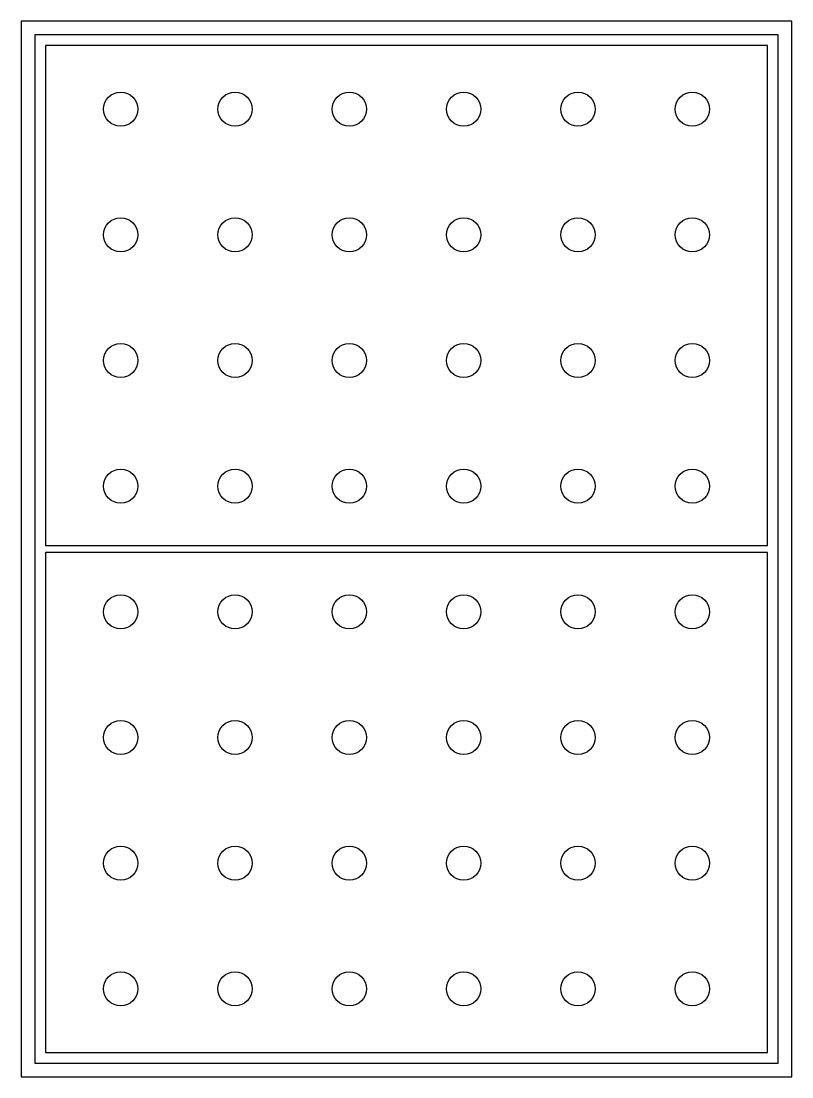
# Model space of a CAD drawing. Extents: x 38 to 712, y 38 to 962.
import ezdxf

# ---------------------------------------------------------------- set-up
doc = ezdxf.new("R2010")
doc.units = 0

# ---------------------------------------------------------------- blocks, each defined once
blk = doc.blocks.new('ARRAY')
at = {"layer": 'planche1', "color": 0}
for centre in [(125, 885), (225, 885), (325, 885), (425, 885), (525, 885), (625, 885), (125, 775), (225, 775), (325, 775), (425, 775), (525, 775), (625, 775), (125, 665), (225, 665), (325, 665), (425, 665), (525, 665), (625, 665), (125, 555), (225, 555), (325, 555), (425, 555), (525, 555), (625, 555), (125, 445), (225, 445), (325, 445), (425, 445), (525, 445), (625, 445), (125, 335), (225, 335), (325, 335), (425, 335), (525, 335), (625, 335), (125, 225), (225, 225), (325, 225), (425, 225), (525, 225), (625, 225), (125, 115), (225, 115), (325, 115), (425, 115), (525, 115), (625, 115)]:
    blk.add_circle(centre, 15, dxfattribs=at)

msp = doc.modelspace()

# ---------------------------------------------------------------- linework, layer by layer
at = {"layer": 'planche1', "color": 0}
for points in [[(37.9, 37.9), (712.1, 37.9), (712.1, 962.1), (37.9, 962.1)], [(50, 50), (700, 50), (700, 950), (50, 950)], [(59.1, 503.05), (690.9, 503.05), (690.9, 940.9), (59.1, 940.9)], [(59.1, 59.1), (690.9, 59.1), (690.9, 496.95), (59.1, 496.95)]]:
    msp.add_lwpolyline(points, close=True, dxfattribs=at)

# ---------------------------------------------------------------- block references
msp.add_blockref('ARRAY', (0, 0), dxfattribs=at)

doc.saveas('drawing.dxf')
